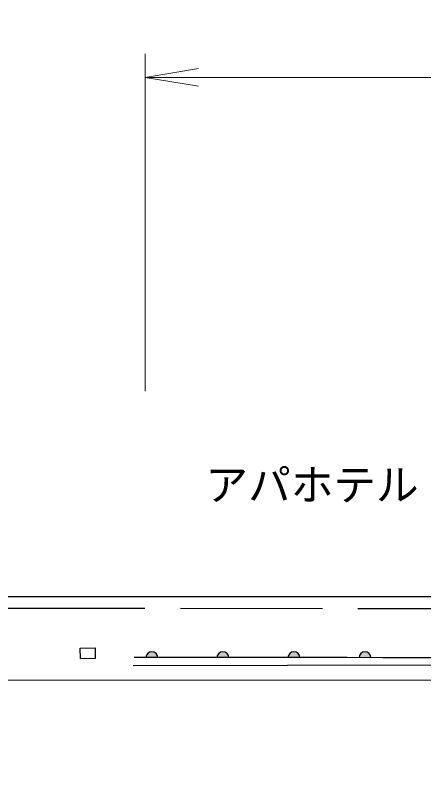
# Model space of a CAD drawing. Units: millimetres, scale not verified. Extents: x -55602354 to 84056675, y -218924267 to 380000.
# Drawn here: x 374341 to 391582, y 275883 to 308492 of the extents above; entities that cross this region are included whole.
import ezdxf
from ezdxf.enums import TextEntityAlignment as Align

# ---------------------------------------------------------------- set-up
doc = ezdxf.new("R2010")
doc.units = ezdxf.units.MM
doc.header["$LTSCALE"] = 1000
doc.linetypes.add('DASHED', pattern=[7.5, 6, -1.5])
for name, color, linetype, lineweight in [('M-BGD', 7, 'Continuous', 25), ('M-STR-HTXT', 7, 'Continuous', 13), ('M-STR-STRC', 7, 'Continuous', 25)]:
    doc.layers.add(name, color=color, linetype=linetype, lineweight=lineweight)
doc.layers.add('M-BMK-HTXT', color=7, linetype='Continuous')
doc.styles.add('ＭＳ ゴシック', font='')
doc.styles.get('ＭＳ ゴシック').set_extended_font_data('MS Gothic')

# ---------------------------------------------------------------- blocks, each defined once
blk = doc.blocks.new('open_arrow')
at = {"color": 0, "linetype": 'Continuous', "lineweight": -2}
blk.add_lwpolyline([(7.5, 1.25), (0, 0), (7.5, -1.25)], dxfattribs=at)

msp = doc.modelspace()

# ---------------------------------------------------------------- hatches: boundary and pattern name
at = {"layer": 'M-BGD'}
for points in [[(379855, 281371), (380355, 281371), (380355, 281375), (380355, 281380), (380354, 281384), (380354, 281388), (380354, 281393), (380353, 281397), (380353, 281401), (380352, 281406), (380352, 281410), (380351, 281414), (380350, 281419), (380349, 281423), (380348, 281427), (380347, 281431), (380346, 281436), (380345, 281440), (380344, 281444), (380342, 281448), (380341, 281452), (380340, 281456), (380338, 281461), (380337, 281465), (380335, 281469), (380333, 281473), (380331, 281477), (380329, 281481), (380327, 281484), (380325, 281488), (380323, 281492), (380321, 281496), (380319, 281500), (380317, 281503), (380314, 281507), (380312, 281511), (380310, 281514), (380307, 281518), (380304, 281521), (380302, 281525), (380299, 281528), (380296, 281532), (380293, 281535), (380291, 281538), (380288, 281542), (380285, 281545), (380282, 281548), (380278, 281551), (380275, 281554), (380272, 281557), (380269, 281560), (380265, 281563), (380262, 281565), (380259, 281568), (380255, 281571), (380252, 281573), (380248, 281576), (380245, 281578), (380241, 281581), (380237, 281583), (380234, 281585), (380230, 281588), (380226, 281590), (380222, 281592), (380218, 281594), (380214, 281596), (380210, 281598), (380206, 281599), (380202, 281601), (380198, 281603), (380194, 281604), (380190, 281606), (380186, 281607), (380182, 281609), (380178, 281610), (380174, 281611), (380169, 281613), (380165, 281614), (380161, 281615), (380157, 281616), (380152, 281616), (380148, 281617), (380144, 281618), (380140, 281619), (380135, 281619), (380131, 281620), (380127, 281620), (380122, 281620), (380118, 281621), (380113, 281621), (380109, 281621), (380105, 281621), (380100, 281621), (380096, 281621), (380092, 281621), (380087, 281620), (380083, 281620), (380079, 281620), (380074, 281619), (380070, 281619), (380066, 281618), (380061, 281617), (380057, 281616), (380053, 281616), (380049, 281615), (380044, 281614), (380040, 281613), (380036, 281611), (380032, 281610), (380027, 281609), (380023, 281607), (380019, 281606), (380015, 281604), (380011, 281603), (380007, 281601), (380003, 281599), (379999, 281598), (379995, 281596), (379991, 281594), (379987, 281592), (379984, 281590), (379980, 281588), (379976, 281585), (379972, 281583), (379969, 281581), (379965, 281578), (379961, 281576), (379958, 281573), (379954, 281571), (379951, 281568), (379947, 281565), (379944, 281563), (379941, 281560), (379937, 281557), (379934, 281554), (379931, 281551), (379928, 281548), (379925, 281545), (379922, 281542), (379919, 281538), (379916, 281535), (379913, 281532), (379910, 281528), (379908, 281525), (379905, 281522), (379902, 281518), (379900, 281515), (379897, 281511), (379895, 281507), (379893, 281504), (379890, 281500), (379888, 281496), (379886, 281492), (379884, 281488), (379882, 281485), (379880, 281481), (379878, 281477), (379876, 281473), (379875, 281469), (379873, 281465), (379871, 281461), (379870, 281457), (379868, 281453), (379867, 281448), (379866, 281444), (379864, 281440), (379863, 281436), (379862, 281432), (379861, 281427), (379860, 281423), (379859, 281419), (379858, 281415), (379858, 281410), (379857, 281406), (379857, 281402), (379856, 281397), (379856, 281393), (379855, 281389), (379855, 281384), (379855, 281380), (379855, 281375)], [(382855, 281370), (383355, 281370), (383355, 281374), (383355, 281379), (383354, 281383), (383354, 281388), (383354, 281392), (383353, 281396), (383353, 281401), (383352, 281405), (383352, 281409), (383351, 281414), (383350, 281418), (383349, 281422), (383348, 281426), (383347, 281431), (383346, 281435), (383345, 281439), (383344, 281443), (383342, 281447), (383341, 281452), (383340, 281456), (383338, 281460), (383337, 281464), (383335, 281468), (383333, 281472), (383331, 281476), (383329, 281480), (383327, 281484), (383325, 281487), (383323, 281491), (383321, 281495), (383319, 281499), (383317, 281503), (383314, 281506), (383312, 281510), (383310, 281514), (383307, 281517), (383304, 281521), (383302, 281524), (383299, 281527), (383296, 281531), (383293, 281534), (383291, 281537), (383288, 281541), (383285, 281544), (383282, 281547), (383278, 281550), (383275, 281553), (383272, 281556), (383269, 281559), (383265, 281562), (383262, 281564), (383259, 281567), (383255, 281570), (383252, 281572), (383248, 281575), (383245, 281577), (383241, 281580), (383237, 281582), (383234, 281584), (383230, 281587), (383226, 281589), (383222, 281591), (383218, 281593), (383214, 281595), (383210, 281597), (383206, 281599), (383202, 281600), (383198, 281602), (383194, 281604), (383190, 281605), (383186, 281607), (383182, 281608), (383178, 281609), (383174, 281610), (383169, 281612), (383165, 281613), (383161, 281614), (383157, 281615), (383152, 281616), (383148, 281616), (383144, 281617), (383140, 281618), (383135, 281618), (383131, 281619), (383127, 281619), (383122, 281620), (383118, 281620), (383113, 281620), (383109, 281620), (383105, 281620), (383100, 281620), (383096, 281620), (383092, 281620), (383087, 281620), (383083, 281619), (383079, 281619), (383074, 281618), (383070, 281618), (383066, 281617), (383061, 281616), (383057, 281616), (383053, 281615), (383049, 281614), (383044, 281613), (383040, 281612), (383036, 281611), (383032, 281609), (383027, 281608), (383023, 281607), (383019, 281605), (383015, 281604), (383011, 281602), (383007, 281600), (383003, 281599), (382999, 281597), (382995, 281595), (382991, 281593), (382987, 281591), (382984, 281589), (382980, 281587), (382976, 281585), (382972, 281582), (382969, 281580), (382965, 281577), (382961, 281575), (382958, 281572), (382954, 281570), (382951, 281567), (382947, 281565), (382944, 281562), (382941, 281559), (382937, 281556), (382934, 281553), (382931, 281550), (382928, 281547), (382925, 281544), (382922, 281541), (382919, 281538), (382916, 281534), (382913, 281531), (382910, 281528), (382908, 281524), (382905, 281521), (382902, 281517), (382900, 281514), (382897, 281510), (382895, 281506), (382893, 281503), (382890, 281499), (382888, 281495), (382886, 281491), (382884, 281488), (382882, 281484), (382880, 281480), (382878, 281476), (382876, 281472), (382875, 281468), (382873, 281464), (382871, 281460), (382870, 281456), (382868, 281452), (382867, 281448), (382866, 281443), (382864, 281439), (382863, 281435), (382862, 281431), (382861, 281426), (382860, 281422), (382859, 281418), (382858, 281414), (382858, 281409), (382857, 281405), (382857, 281401), (382856, 281396), (382856, 281392), (382855, 281388), (382855, 281383), (382855, 281379), (382855, 281375)], [(385855, 281369), (386355, 281369), (386355, 281374), (386355, 281378), (386354, 281382), (386354, 281387), (386354, 281391), (386353, 281395), (386353, 281400), (386352, 281404), (386352, 281408), (386351, 281413), (386350, 281417), (386349, 281421), (386348, 281425), (386347, 281430), (386346, 281434), (386345, 281438), (386344, 281442), (386342, 281446), (386341, 281451), (386340, 281455), (386338, 281459), (386337, 281463), (386335, 281467), (386333, 281471), (386331, 281475), (386329, 281479), (386327, 281483), (386325, 281487), (386323, 281490), (386321, 281494), (386319, 281498), (386317, 281502), (386314, 281505), (386312, 281509), (386310, 281513), (386307, 281516), (386304, 281520), (386302, 281523), (386299, 281527), (386296, 281530), (386293, 281533), (386291, 281537), (386288, 281540), (386285, 281543), (386282, 281546), (386278, 281549), (386275, 281552), (386272, 281555), (386269, 281558), (386265, 281561), (386262, 281564), (386259, 281566), (386255, 281569), (386252, 281572), (386248, 281574), (386245, 281577), (386241, 281579), (386237, 281581), (386234, 281584), (386230, 281586), (386226, 281588), (386222, 281590), (386218, 281592), (386214, 281594), (386210, 281596), (386206, 281598), (386202, 281599), (386198, 281601), (386194, 281603), (386190, 281604), (386186, 281606), (386182, 281607), (386178, 281608), (386174, 281610), (386169, 281611), (386165, 281612), (386161, 281613), (386157, 281614), (386152, 281615), (386148, 281615), (386144, 281616), (386140, 281617), (386135, 281617), (386131, 281618), (386127, 281618), (386122, 281619), (386118, 281619), (386113, 281619), (386109, 281619), (386105, 281619), (386100, 281619), (386096, 281619), (386092, 281619), (386087, 281619), (386083, 281618), (386079, 281618), (386074, 281617), (386070, 281617), (386066, 281616), (386061, 281616), (386057, 281615), (386053, 281614), (386049, 281613), (386044, 281612), (386040, 281611), (386036, 281610), (386032, 281608), (386027, 281607), (386023, 281606), (386019, 281604), (386015, 281603), (386011, 281601), (386007, 281599), (386003, 281598), (385999, 281596), (385995, 281594), (385991, 281592), (385987, 281590), (385984, 281588), (385980, 281586), (385976, 281584), (385972, 281581), (385969, 281579), (385965, 281577), (385961, 281574), (385958, 281572), (385954, 281569), (385951, 281566), (385947, 281564), (385944, 281561), (385941, 281558), (385937, 281555), (385934, 281552), (385931, 281549), (385928, 281546), (385925, 281543), (385922, 281540), (385919, 281537), (385916, 281533), (385913, 281530), (385910, 281527), (385908, 281523), (385905, 281520), (385902, 281516), (385900, 281513), (385897, 281509), (385895, 281506), (385893, 281502), (385890, 281498), (385888, 281494), (385886, 281491), (385884, 281487), (385882, 281483), (385880, 281479), (385878, 281475), (385876, 281471), (385875, 281467), (385873, 281463), (385871, 281459), (385870, 281455), (385868, 281451), (385867, 281447), (385866, 281442), (385864, 281438), (385863, 281434), (385862, 281430), (385861, 281426), (385860, 281421), (385859, 281417), (385858, 281413), (385858, 281408), (385857, 281404), (385857, 281400), (385856, 281396), (385856, 281391), (385855, 281387), (385855, 281382), (385855, 281378), (385855, 281374)], [(388855, 281368), (389355, 281368), (389355, 281373), (389355, 281377), (389354, 281381), (389354, 281386), (389354, 281390), (389353, 281394), (389353, 281399), (389352, 281403), (389352, 281407), (389351, 281412), (389350, 281416), (389349, 281420), (389348, 281425), (389347, 281429), (389346, 281433), (389345, 281437), (389344, 281441), (389342, 281446), (389341, 281450), (389340, 281454), (389338, 281458), (389337, 281462), (389335, 281466), (389333, 281470), (389331, 281474), (389329, 281478), (389327, 281482), (389325, 281486), (389323, 281490), (389321, 281493), (389319, 281497), (389317, 281501), (389314, 281505), (389312, 281508), (389310, 281512), (389307, 281515), (389304, 281519), (389302, 281522), (389299, 281526), (389296, 281529), (389293, 281532), (389291, 281536), (389288, 281539), (389285, 281542), (389282, 281545), (389278, 281548), (389275, 281551), (389272, 281554), (389269, 281557), (389265, 281560), (389262, 281563), (389259, 281565), (389255, 281568), (389252, 281571), (389248, 281573), (389245, 281576), (389241, 281578), (389237, 281580), (389234, 281583), (389230, 281585), (389226, 281587), (389222, 281589), (389218, 281591), (389214, 281593), (389210, 281595), (389206, 281597), (389202, 281599), (389198, 281600), (389194, 281602), (389190, 281603), (389186, 281605), (389182, 281606), (389178, 281607), (389174, 281609), (389169, 281610), (389165, 281611), (389161, 281612), (389157, 281613), (389152, 281614), (389148, 281615), (389144, 281615), (389140, 281616), (389135, 281617), (389131, 281617), (389127, 281617), (389122, 281618), (389118, 281618), (389113, 281618), (389109, 281618), (389105, 281618), (389100, 281618), (389096, 281618), (389092, 281618), (389087, 281618), (389083, 281617), (389079, 281617), (389074, 281617), (389070, 281616), (389066, 281615), (389061, 281615), (389057, 281614), (389053, 281613), (389049, 281612), (389044, 281611), (389040, 281610), (389036, 281609), (389032, 281608), (389027, 281606), (389023, 281605), (389019, 281603), (389015, 281602), (389011, 281600), (389007, 281599), (389003, 281597), (388999, 281595), (388995, 281593), (388991, 281591), (388987, 281589), (388984, 281587), (388980, 281585), (388976, 281583), (388972, 281580), (388969, 281578), (388965, 281576), (388961, 281573), (388958, 281571), (388954, 281568), (388951, 281565), (388947, 281563), (388944, 281560), (388941, 281557), (388937, 281554), (388934, 281551), (388931, 281548), (388928, 281545), (388925, 281542), (388922, 281539), (388919, 281536), (388916, 281532), (388913, 281529), (388910, 281526), (388908, 281522), (388905, 281519), (388902, 281515), (388900, 281512), (388897, 281508), (388895, 281505), (388893, 281501), (388890, 281497), (388888, 281493), (388886, 281490), (388884, 281486), (388882, 281482), (388880, 281478), (388878, 281474), (388876, 281470), (388875, 281466), (388873, 281462), (388871, 281458), (388870, 281454), (388868, 281450), (388867, 281446), (388866, 281442), (388864, 281437), (388863, 281433), (388862, 281429), (388861, 281425), (388860, 281420), (388859, 281416), (388858, 281412), (388858, 281408), (388857, 281403), (388857, 281399), (388856, 281395), (388856, 281390), (388855, 281386), (388855, 281382), (388855, 281377), (388855, 281373)]]:
    msp.add_hatch(color=256, dxfattribs=at).paths.add_polyline_path(points)
at = {"layer": 'M-STR-STRC'}
msp.add_hatch(color=256, dxfattribs=at).paths.add_polyline_path([(-55594916, -215317041, 1), (-55594610, -215317070, 1), (-55594305, -215317098, 1), (-55580797, -215307366, 0.41421), (-55580889, -215307431, 0.41421), (-55580745, -215307064, 0.41421), (-55580837, -215307129, 0.41421), (-55580692, -215306761, 0.41421), (-55580785, -215306827, 0.41421), (-55566345, -215305448, 1), (-55566384, -215305752, 1), (-55566423, -215306056, 1), (-55597548, -215332337, 0.41421), (-55597635, -215332409, 0.41421), (-55597517, -215332032, 0.41421), (-55597604, -215332103, 0.41421), (-55597486, -215331727, 0.41421), (-55597573, -215331798, 0.41421), (-55585677, -215342470, 0.41421), (-55585743, -215342562, 0.41421), (-55585726, -215342167, 0.41421), (-55585792, -215342259, 0.41421), (-55585774, -215341865, 0.41421), (-55585841, -215341956, 0.41421), (-55571762, -215344566, 1), (-55571732, -215344261, 1), (-55571703, -215343956, 1), (-55559075, -215335789, 1), (-55559380, -215335758, 1), (-55559685, -215335727, 1), (-55555688, -215322973, 1), (-55555727, -215323277, 1), (-55555767, -215323581, 1), (-55393271, -215354691, 1), (-55393233, -215354387, 1), (-55393196, -215354083, 1), (-55410449, -215351682, 1), (-55410411, -215351378, 1), (-55410374, -215351073, 1), (-55407336, -215338454, 1), (-55407557, -215338427, 1), (-55407777, -215338399, 1), (-55271677, -215370690, 1), (-55271982, -215370659, 1), (-55272287, -215370628, 1), (-55266346, -215358322, 1), (-55266377, -215358627, 1), (-55266407, -215358932, 1), (-55289179, -215367259, 1), (-55289140, -215366955, 1), (-55289100, -215366651, 1), (571140, 349427, -0.39598), (571140, 349427), (571140, 348155), (571851, 348154), (573112, 350484, 0.38568), (573112, 350484)])

# ---------------------------------------------------------------- linework, layer by layer
at = {"layer": 'M-BGD'}
for p, q in [((358847, 283956), (397629, 283950)), ((377078, 281776), (377717, 281790)), ((377087, 281334), (377078, 281776)), ((377726, 281348), (377717, 281790)), ((377087, 281334), (377726, 281348)), ((379310, 281036), (421419, 281145)), ((380855, 281371), (379355, 281371)), ((382355, 281370), (380855, 281371)), ((383855, 281370), (382355, 281370)), ((385355, 281370), (383855, 281370)), ((386855, 281369), (385355, 281370)), ((388355, 281369), (386855, 281369)), ((389855, 281368), (388355, 281369)), ((391355, 281368), (389855, 281368)), ((392855, 281367), (391355, 281368))]:
    msp.add_line(p, q, dxfattribs=at)
at = {"layer": 'M-BGD', "linetype": 'DASHED'}
msp.add_line((358807, 283456), (397627, 283450), dxfattribs=at)
at = {"layer": 'M-BGD'}
for centre in [(380105, 281371), (383105, 281370), (386105, 281369), (389105, 281368)]:
    msp.add_arc(centre, 250, 359.9832, 179.9832, dxfattribs=at)
at = {"layer": 'M-STR-HTXT'}
for p, q in [((379828, 292625), (379828, 306874)), ((379828, 305874), (421790, 305874))]:
    msp.add_line(p, q, dxfattribs=at)
at = {"layer": 'M-STR-STRC'}
msp.add_line((354821, 280432), (427068, 280416), dxfattribs=at)

# ---------------------------------------------------------------- block references
at = {"layer": 'M-STR-HTXT', "xscale": 300, "yscale": 300}
msp.add_blockref('open_arrow', (379828, 305874), dxfattribs=at)

# ---------------------------------------------------------------- texts
at = {"layer": 'M-BMK-HTXT', "style": 'ＭＳ ゴシック'}
msp.add_text('アパホテル', height=1320, dxfattribs=at).set_placement((382371, 287615), align=Align.BOTTOM_LEFT)

doc.saveas('drawing.dxf')
